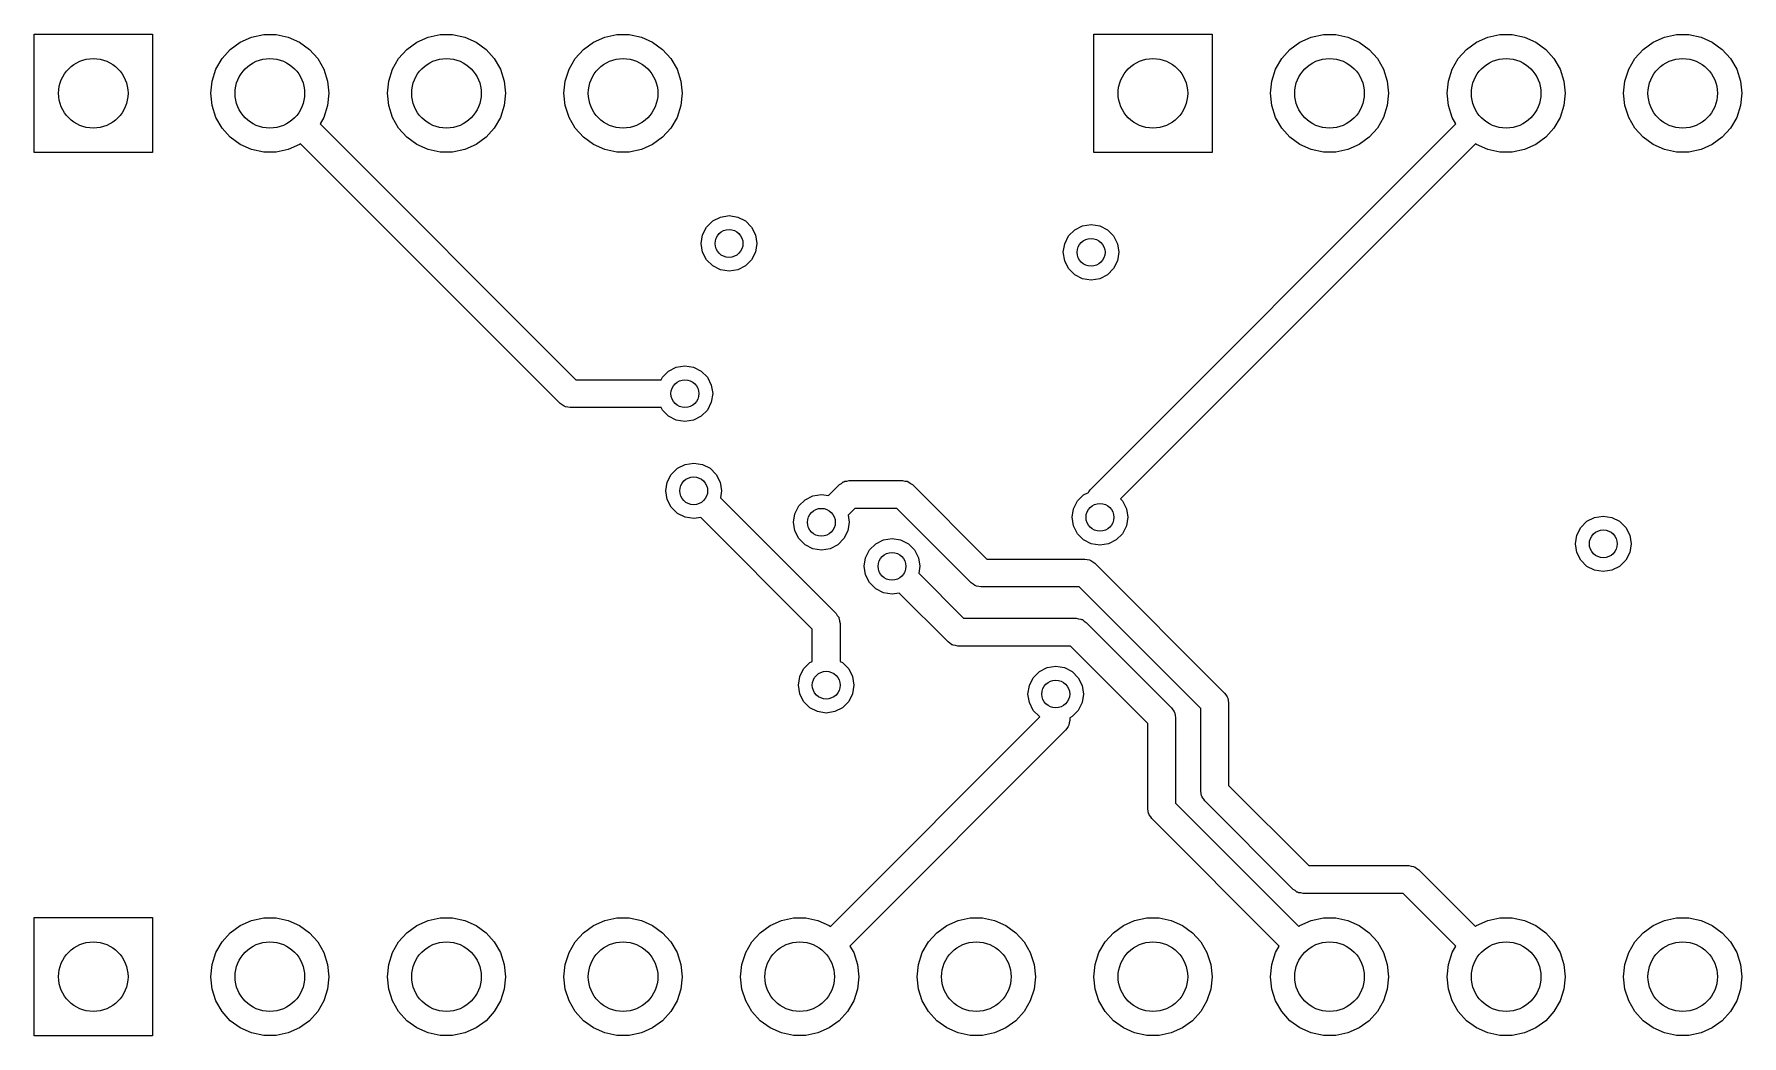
# Model space of a CAD drawing. Extents: x 133.8 to 158.3, y -107.5 to -93.1.
import ezdxf

# ---------------------------------------------------------------- set-up
doc = ezdxf.new("R2010")
doc.units = 0
doc.layers.add('BLACK', color=7, linetype='CONTINUOUS')

msp = doc.modelspace()

# ---------------------------------------------------------------- linework, layer by layer
at = {"layer": 'BLACK', "linetype": 'CONTINUOUS'}
for p, q in [((133.77, -94.83), (133.77, -93.13)), ((133.77, -93.13), (135.47, -93.13)), ((135.47, -93.13), (135.47, -94.83)), ((136.591, -93.3483), (136.735, -93.2439)), ((136.735, -93.2439), (136.897, -93.1716)), ((136.897, -93.1716), (137.071, -93.1347)), ((137.071, -93.1347), (137.249, -93.1347)), ((137.249, -93.1347), (137.423, -93.1716)), ((137.423, -93.1716), (137.585, -93.2439)), ((137.585, -93.2439), (137.729, -93.3483)), ((139.131, -93.3483), (139.275, -93.2439)), ((139.275, -93.2439), (139.437, -93.1716)), ((139.437, -93.1716), (139.611, -93.1347)), ((139.611, -93.1347), (139.789, -93.1347)), ((139.789, -93.1347), (139.963, -93.1716)), ((139.963, -93.1716), (140.125, -93.2439)), ((140.125, -93.2439), (140.269, -93.3483)), ((141.671, -93.3483), (141.815, -93.2439)), ((141.815, -93.2439), (141.977, -93.1716)), ((141.977, -93.1716), (142.151, -93.1347)), ((142.151, -93.1347), (142.329, -93.1347)), ((142.329, -93.1347), (142.503, -93.1716)), ((142.503, -93.1716), (142.665, -93.2439)), ((142.665, -93.2439), (142.809, -93.3483)), ((149.01, -94.83), (149.01, -93.13)), ((149.01, -93.13), (150.71, -93.13)), ((150.71, -93.13), (150.71, -94.83)), ((151.831, -93.3483), (151.975, -93.2439)), ((151.975, -93.2439), (152.137, -93.1716)), ((152.137, -93.1716), (152.311, -93.1347)), ((152.311, -93.1347), (152.489, -93.1347)), ((152.489, -93.1347), (152.663, -93.1716)), ((152.663, -93.1716), (152.825, -93.2439)), ((152.825, -93.2439), (152.969, -93.3483)), ((154.371, -93.3483), (154.515, -93.2439)), ((154.515, -93.2439), (154.677, -93.1716)), ((154.677, -93.1716), (154.851, -93.1347)), ((154.851, -93.1347), (155.029, -93.1347)), ((155.029, -93.1347), (155.203, -93.1716)), ((155.203, -93.1716), (155.365, -93.2439)), ((155.365, -93.2439), (155.509, -93.3483)), ((156.911, -93.3483), (157.055, -93.2439)), ((157.055, -93.2439), (157.217, -93.1716)), ((157.217, -93.1716), (157.391, -93.1347)), ((157.391, -93.1347), (157.569, -93.1347)), ((157.569, -93.1347), (157.743, -93.1716)), ((157.743, -93.1716), (157.905, -93.2439)), ((157.905, -93.2439), (158.049, -93.3483)), ((136.383, -93.6343), (136.472, -93.4804)), ((136.472, -93.4804), (136.591, -93.3483)), ((137.729, -93.3483), (137.848, -93.4804)), ((137.848, -93.4804), (137.937, -93.6343)), ((138.923, -93.6343), (139.012, -93.4804)), ((139.012, -93.4804), (139.131, -93.3483)), ((140.269, -93.3483), (140.388, -93.4804)), ((140.388, -93.4804), (140.477, -93.6343)), ((141.463, -93.6343), (141.552, -93.4804)), ((141.552, -93.4804), (141.671, -93.3483)), ((142.809, -93.3483), (142.928, -93.4804)), ((142.928, -93.4804), (143.017, -93.6343)), ((151.623, -93.6343), (151.712, -93.4804)), ((151.712, -93.4804), (151.831, -93.3483)), ((152.969, -93.3483), (153.088, -93.4804)), ((153.088, -93.4804), (153.177, -93.6343)), ((154.163, -93.6343), (154.252, -93.4804)), ((154.252, -93.4804), (154.371, -93.3483)), ((155.509, -93.3483), (155.628, -93.4804)), ((155.628, -93.4804), (155.717, -93.6343)), ((156.703, -93.6343), (156.792, -93.4804)), ((156.792, -93.4804), (156.911, -93.3483)), ((158.049, -93.3483), (158.168, -93.4804)), ((158.168, -93.4804), (158.257, -93.6343)), ((136.31, -93.98), (136.329, -93.8033)), ((136.329, -93.8033), (136.383, -93.6343)), ((137.937, -93.6343), (137.991, -93.8033)), ((137.991, -93.8033), (138.01, -93.98)), ((138.85, -93.98), (138.869, -93.8033)), ((138.869, -93.8033), (138.923, -93.6343)), ((140.477, -93.6343), (140.531, -93.8033)), ((140.531, -93.8033), (140.55, -93.98)), ((141.39, -93.98), (141.409, -93.8033)), ((141.409, -93.8033), (141.463, -93.6343)), ((143.017, -93.6343), (143.071, -93.8033)), ((143.071, -93.8033), (143.09, -93.98)), ((151.55, -93.98), (151.569, -93.8033)), ((151.569, -93.8033), (151.623, -93.6343)), ((153.177, -93.6343), (153.231, -93.8033)), ((153.231, -93.8033), (153.25, -93.98)), ((154.09, -93.98), (154.109, -93.8033)), ((154.109, -93.8033), (154.163, -93.6343)), ((155.717, -93.6343), (155.771, -93.8033)), ((155.771, -93.8033), (155.79, -93.98)), ((156.63, -93.98), (156.649, -93.8033)), ((156.649, -93.8033), (156.703, -93.6343)), ((158.257, -93.6343), (158.311, -93.8033)), ((158.311, -93.8033), (158.33, -93.98)), ((136.329, -94.1567), (136.31, -93.98)), ((138.01, -93.98), (137.991, -94.1567)), ((138.869, -94.1567), (138.85, -93.98)), ((140.55, -93.98), (140.531, -94.1567)), ((141.409, -94.1567), (141.39, -93.98)), ((143.09, -93.98), (143.071, -94.1567)), ((151.569, -94.1567), (151.55, -93.98)), ((153.25, -93.98), (153.231, -94.1567)), ((154.109, -94.1567), (154.09, -93.98)), ((155.79, -93.98), (155.771, -94.1567)), ((156.649, -94.1567), (156.63, -93.98)), ((158.33, -93.98), (158.311, -94.1567)), ((136.383, -94.3257), (136.329, -94.1567)), ((137.991, -94.1567), (137.937, -94.3257)), ((138.923, -94.3257), (138.869, -94.1567)), ((140.531, -94.1567), (140.477, -94.3257)), ((141.463, -94.3257), (141.409, -94.1567)), ((143.071, -94.1567), (143.017, -94.3257)), ((151.623, -94.3257), (151.569, -94.1567)), ((153.231, -94.1567), (153.177, -94.3257)), ((154.163, -94.3257), (154.109, -94.1567)), ((155.771, -94.1567), (155.717, -94.3257)), ((156.703, -94.3257), (156.649, -94.1567)), ((158.311, -94.1567), (158.257, -94.3257)), ((136.472, -94.4796), (136.383, -94.3257)), ((136.591, -94.6117), (136.472, -94.4796)), ((137.937, -94.3257), (137.882, -94.4195)), ((137.882, -94.4195), (141.561, -98.098)), ((139.012, -94.4796), (138.923, -94.3257)), ((139.131, -94.6117), (139.012, -94.4796)), ((140.388, -94.4796), (140.269, -94.6117)), ((140.477, -94.3257), (140.388, -94.4796)), ((141.552, -94.4796), (141.463, -94.3257)), ((141.671, -94.6117), (141.552, -94.4796)), ((142.928, -94.4796), (142.809, -94.6117)), ((143.017, -94.3257), (142.928, -94.4796)), ((148.957, -99.6806), (154.218, -94.4195)), ((151.712, -94.4796), (151.623, -94.3257)), ((151.831, -94.6117), (151.712, -94.4796)), ((153.088, -94.4796), (152.969, -94.6117)), ((153.177, -94.3257), (153.088, -94.4796)), ((154.218, -94.4195), (154.163, -94.3257)), ((155.628, -94.4796), (155.509, -94.6117)), ((155.717, -94.3257), (155.628, -94.4796)), ((156.792, -94.4796), (156.703, -94.3257)), ((156.911, -94.6117), (156.792, -94.4796)), ((158.168, -94.4796), (158.049, -94.6117)), ((158.257, -94.3257), (158.168, -94.4796)), ((136.735, -94.7161), (136.591, -94.6117)), ((136.897, -94.7884), (136.735, -94.7161)), ((137.071, -94.8253), (136.897, -94.7884)), ((137.423, -94.7884), (137.249, -94.8253)), ((137.585, -94.7161), (137.423, -94.7884)), ((137.601, -94.7042), (137.585, -94.7161)), ((141.337, -98.4394), (137.601, -94.7042)), ((139.275, -94.7161), (139.131, -94.6117)), ((139.437, -94.7884), (139.275, -94.7161)), ((139.611, -94.8253), (139.437, -94.7884)), ((139.963, -94.7884), (139.789, -94.8253)), ((140.125, -94.7161), (139.963, -94.7884)), ((140.269, -94.6117), (140.125, -94.7161)), ((141.815, -94.7161), (141.671, -94.6117)), ((141.977, -94.7884), (141.815, -94.7161)), ((142.151, -94.8253), (141.977, -94.7884)), ((142.503, -94.7884), (142.329, -94.8253)), ((142.665, -94.7161), (142.503, -94.7884)), ((142.809, -94.6117), (142.665, -94.7161)), ((154.499, -94.7042), (149.392, -99.8111)), ((151.975, -94.7161), (151.831, -94.6117)), ((152.137, -94.7884), (151.975, -94.7161)), ((152.311, -94.8253), (152.137, -94.7884)), ((152.663, -94.7884), (152.489, -94.8253)), ((152.825, -94.7161), (152.663, -94.7884)), ((152.969, -94.6117), (152.825, -94.7161)), ((154.515, -94.7161), (154.499, -94.7042)), ((154.677, -94.7884), (154.515, -94.7161)), ((154.851, -94.8253), (154.677, -94.7884)), ((155.203, -94.7884), (155.029, -94.8253)), ((155.365, -94.7161), (155.203, -94.7884)), ((155.509, -94.6117), (155.365, -94.7161)), ((157.055, -94.7161), (156.911, -94.6117)), ((157.217, -94.7884), (157.055, -94.7161)), ((157.391, -94.8253), (157.217, -94.7884)), ((157.743, -94.7884), (157.569, -94.8253)), ((157.905, -94.7161), (157.743, -94.7884)), ((158.049, -94.6117), (157.905, -94.7161)), ((135.47, -94.83), (133.77, -94.83)), ((137.249, -94.8253), (137.071, -94.8253)), ((139.789, -94.8253), (139.611, -94.8253)), ((142.329, -94.8253), (142.151, -94.8253)), ((150.71, -94.83), (149.01, -94.83)), ((152.489, -94.8253), (152.311, -94.8253)), ((155.029, -94.8253), (154.851, -94.8253)), ((157.569, -94.8253), (157.391, -94.8253)), ((143.529, -95.8154), (143.64, -95.7586)), ((143.64, -95.7586), (143.764, -95.739)), ((143.764, -95.739), (143.888, -95.7586)), ((143.888, -95.7586), (143.999, -95.8154)), ((143.364, -96.139), (143.384, -96.0154)), ((143.384, -96.0154), (143.44, -95.9039)), ((143.44, -95.9039), (143.529, -95.8154)), ((143.999, -95.8154), (144.088, -95.9039)), ((144.088, -95.9039), (144.144, -96.0154)), ((144.144, -96.0154), (144.164, -96.139)), ((148.647, -96.0309), (148.736, -95.9424)), ((148.736, -95.9424), (148.847, -95.8856)), ((148.847, -95.8856), (148.971, -95.866)), ((148.971, -95.866), (149.095, -95.8856)), ((149.095, -95.8856), (149.206, -95.9424)), ((149.206, -95.9424), (149.295, -96.0309)), ((143.384, -96.2626), (143.364, -96.139)), ((143.44, -96.3741), (143.384, -96.2626)), ((144.144, -96.2626), (144.088, -96.3741)), ((144.164, -96.139), (144.144, -96.2626)), ((148.571, -96.266), (148.591, -96.1424)), ((148.591, -96.3896), (148.571, -96.266)), ((148.591, -96.1424), (148.647, -96.0309)), ((149.295, -96.0309), (149.351, -96.1424)), ((149.351, -96.1424), (149.371, -96.266)), ((149.371, -96.266), (149.351, -96.3896)), ((143.529, -96.4626), (143.44, -96.3741)), ((143.64, -96.5194), (143.529, -96.4626)), ((143.764, -96.539), (143.64, -96.5194)), ((143.888, -96.5194), (143.764, -96.539)), ((143.999, -96.4626), (143.888, -96.5194)), ((144.088, -96.3741), (143.999, -96.4626)), ((148.647, -96.5011), (148.591, -96.3896)), ((148.736, -96.5896), (148.647, -96.5011)), ((149.295, -96.5011), (149.206, -96.5896)), ((149.351, -96.3896), (149.295, -96.5011)), ((148.847, -96.6464), (148.736, -96.5896)), ((148.971, -96.666), (148.847, -96.6464)), ((149.095, -96.6464), (148.971, -96.666)), ((149.206, -96.5896), (149.095, -96.6464)), ((142.805, -98.0629), (142.894, -97.9744)), ((142.894, -97.9744), (143.005, -97.9176)), ((143.005, -97.9176), (143.129, -97.898)), ((143.129, -97.898), (143.253, -97.9176)), ((143.253, -97.9176), (143.364, -97.9744)), ((143.364, -97.9744), (143.453, -98.0629)), ((141.561, -98.098), (142.788, -98.098)), ((142.788, -98.098), (142.805, -98.0629)), ((143.453, -98.0629), (143.509, -98.1744)), ((143.509, -98.1744), (143.529, -98.298)), ((141.365, -98.4572), (141.337, -98.4394)), ((141.391, -98.4781), (141.365, -98.4572)), ((141.402, -98.4806), (141.391, -98.4781)), ((141.412, -98.4868), (141.402, -98.4806)), ((143.509, -98.4216), (143.453, -98.5331)), ((143.529, -98.298), (143.509, -98.4216)), ((141.445, -98.4905), (141.412, -98.4868)), ((141.478, -98.498), (141.445, -98.4905)), ((142.788, -98.498), (141.478, -98.498)), ((142.805, -98.5331), (142.788, -98.498)), ((142.894, -98.6216), (142.805, -98.5331)), ((143.005, -98.6784), (142.894, -98.6216)), ((143.129, -98.698), (143.005, -98.6784)), ((143.253, -98.6784), (143.129, -98.698)), ((143.364, -98.6216), (143.253, -98.6784)), ((143.453, -98.5331), (143.364, -98.6216)), ((142.876, -99.5714), (142.932, -99.4599)), ((142.932, -99.4599), (143.021, -99.3714)), ((143.021, -99.3714), (143.132, -99.3146)), ((143.132, -99.3146), (143.256, -99.295)), ((143.256, -99.295), (143.38, -99.3146)), ((143.38, -99.3146), (143.491, -99.3714)), ((143.491, -99.3714), (143.58, -99.4599)), ((143.58, -99.4599), (143.636, -99.5714)), ((142.856, -99.695), (142.876, -99.5714)), ((142.876, -99.8186), (142.856, -99.695)), ((143.636, -99.5714), (143.656, -99.695)), ((143.656, -99.695), (143.64, -99.7961)), ((145.193, -99.7631), (145.351, -99.6055)), ((145.351, -99.6055), (145.379, -99.5877)), ((145.379, -99.5877), (145.406, -99.5669)), ((145.406, -99.5669), (145.417, -99.5643)), ((145.417, -99.5643), (145.427, -99.5582)), ((145.427, -99.5582), (145.46, -99.5545)), ((145.46, -99.5545), (145.492, -99.5471)), ((145.492, -99.5471), (146.259, -99.5471)), ((146.259, -99.5471), (146.291, -99.5546)), ((146.291, -99.5546), (146.325, -99.5584)), ((146.325, -99.5584), (146.334, -99.5645)), ((146.334, -99.5645), (146.346, -99.5671)), ((146.346, -99.5671), (146.372, -99.5879)), ((146.372, -99.5879), (146.4, -99.6057)), ((146.4, -99.6057), (147.47, -100.676)), ((148.932, -99.717), (148.939, -99.7089)), ((148.939, -99.7089), (148.957, -99.6806)), ((142.932, -99.9301), (142.876, -99.8186)), ((143.021, -100.019), (142.932, -99.9301)), ((143.64, -99.7961), (145.303, -101.459)), ((144.712, -100.024), (144.769, -99.912)), ((144.769, -99.912), (144.857, -99.8235)), ((144.857, -99.8235), (144.969, -99.7667)), ((144.969, -99.7667), (145.092, -99.7471)), ((145.092, -99.7471), (145.193, -99.7631)), ((145.575, -99.9471), (145.476, -100.046)), ((146.176, -99.9471), (145.575, -99.9471)), ((147.246, -101.017), (146.176, -99.9471)), ((148.698, -100.076), (148.718, -99.9524)), ((148.718, -99.9524), (148.774, -99.8409)), ((148.774, -99.8409), (148.863, -99.7524)), ((148.863, -99.7524), (148.932, -99.717)), ((149.392, -99.8111), (149.422, -99.8409)), ((149.422, -99.8409), (149.478, -99.9524)), ((149.478, -99.9524), (149.498, -100.076)), ((143.132, -100.075), (143.021, -100.019)), ((143.256, -100.095), (143.132, -100.075)), ((143.357, -100.079), (143.256, -100.095)), ((144.961, -101.683), (143.357, -100.079)), ((144.692, -100.147), (144.712, -100.024)), ((144.712, -100.271), (144.692, -100.147)), ((145.492, -100.147), (145.473, -100.271)), ((145.476, -100.046), (145.492, -100.147)), ((148.718, -100.2), (148.698, -100.076)), ((148.774, -100.311), (148.718, -100.2)), ((149.478, -100.2), (149.422, -100.311)), ((149.498, -100.076), (149.478, -100.2)), ((156.013, -100.222), (156.102, -100.133)), ((156.102, -100.133), (156.213, -100.077)), ((156.213, -100.077), (156.337, -100.057)), ((156.337, -100.057), (156.461, -100.077)), ((156.461, -100.077), (156.572, -100.133)), ((156.572, -100.133), (156.661, -100.222)), ((144.769, -100.382), (144.712, -100.271)), ((144.857, -100.471), (144.769, -100.382)), ((145.416, -100.382), (145.327, -100.471)), ((145.473, -100.271), (145.416, -100.382)), ((145.873, -100.457), (145.984, -100.4)), ((145.984, -100.4), (146.108, -100.38)), ((146.108, -100.38), (146.231, -100.4)), ((146.231, -100.4), (146.343, -100.457)), ((148.863, -100.4), (148.774, -100.311)), ((148.974, -100.456), (148.863, -100.4)), ((149.333, -100.4), (149.222, -100.456)), ((149.422, -100.311), (149.333, -100.4)), ((155.937, -100.457), (155.957, -100.333)), ((155.957, -100.333), (156.013, -100.222)), ((156.661, -100.222), (156.717, -100.333)), ((156.717, -100.333), (156.737, -100.457)), ((144.969, -100.528), (144.857, -100.471)), ((145.092, -100.547), (144.969, -100.528)), ((145.216, -100.528), (145.092, -100.547)), ((145.327, -100.471), (145.216, -100.528)), ((145.708, -100.78), (145.727, -100.657)), ((145.727, -100.657), (145.784, -100.545)), ((145.784, -100.545), (145.873, -100.457)), ((146.343, -100.457), (146.431, -100.545)), ((146.431, -100.545), (146.488, -100.657)), ((146.488, -100.657), (146.508, -100.78)), ((147.47, -100.676), (148.882, -100.676)), ((148.882, -100.676), (148.915, -100.683)), ((148.915, -100.683), (148.948, -100.687)), ((148.948, -100.687), (148.958, -100.693)), ((148.958, -100.693), (148.969, -100.696)), ((148.969, -100.696), (148.995, -100.717)), ((149.098, -100.476), (148.974, -100.456)), ((149.222, -100.456), (149.098, -100.476)), ((155.957, -100.581), (155.937, -100.457)), ((156.013, -100.692), (155.957, -100.581)), ((156.102, -100.781), (156.013, -100.692)), ((156.661, -100.692), (156.572, -100.781)), ((156.717, -100.581), (156.661, -100.692)), ((156.737, -100.457), (156.717, -100.581)), ((145.727, -100.904), (145.708, -100.78)), ((145.784, -101.015), (145.727, -100.904)), ((146.508, -100.78), (146.492, -100.881)), ((146.492, -100.881), (147.137, -101.527)), ((148.995, -100.717), (149.023, -100.735)), ((149.023, -100.735), (150.891, -102.602)), ((156.213, -100.837), (156.102, -100.781)), ((156.337, -100.857), (156.213, -100.837)), ((156.461, -100.837), (156.337, -100.857)), ((156.572, -100.781), (156.461, -100.837)), ((145.873, -101.104), (145.784, -101.015)), ((145.984, -101.161), (145.873, -101.104)), ((146.108, -101.18), (145.984, -101.161)), ((146.209, -101.164), (146.108, -101.18)), ((146.913, -101.868), (146.209, -101.164)), ((147.274, -101.035), (147.246, -101.017)), ((147.3, -101.056), (147.274, -101.035)), ((147.312, -101.059), (147.3, -101.056)), ((147.321, -101.065), (147.312, -101.059)), ((147.354, -101.069), (147.321, -101.065)), ((147.387, -101.076), (147.354, -101.069)), ((148.799, -101.076), (147.387, -101.076)), ((150.549, -102.826), (148.799, -101.076)), ((145.303, -101.459), (145.32, -101.487)), ((145.32, -101.487), (145.341, -101.513)), ((145.341, -101.513), (145.344, -101.524)), ((145.344, -101.524), (145.35, -101.534)), ((145.35, -101.534), (145.354, -101.567)), ((145.354, -101.567), (145.361, -101.6)), ((145.361, -101.6), (145.361, -102.148)), ((147.137, -101.527), (148.758, -101.527)), ((148.758, -101.527), (148.791, -101.534)), ((148.791, -101.534), (148.824, -101.538)), ((148.824, -101.538), (148.834, -101.544)), ((148.834, -101.544), (148.845, -101.547)), ((148.845, -101.547), (148.871, -101.568)), ((148.871, -101.568), (148.899, -101.586)), ((148.899, -101.586), (150.129, -102.815)), ((144.961, -102.148), (144.961, -101.683)), ((146.941, -101.886), (146.913, -101.868)), ((146.967, -101.907), (146.941, -101.886)), ((146.979, -101.91), (146.967, -101.907)), ((146.988, -101.916), (146.979, -101.91)), ((147.021, -101.92), (146.988, -101.916)), ((147.054, -101.927), (147.021, -101.92)), ((144.837, -102.254), (144.926, -102.165)), ((144.926, -102.165), (144.961, -102.148)), ((145.361, -102.148), (145.396, -102.165)), ((145.396, -102.165), (145.485, -102.254)), ((148.675, -101.927), (147.054, -101.927)), ((149.787, -103.039), (148.675, -101.927)), ((144.761, -102.489), (144.781, -102.365)), ((144.781, -102.365), (144.837, -102.254)), ((145.485, -102.254), (145.541, -102.365)), ((145.541, -102.365), (145.561, -102.489)), ((148.083, -102.492), (148.139, -102.381)), ((148.139, -102.381), (148.228, -102.292)), ((148.228, -102.292), (148.339, -102.236)), ((148.339, -102.236), (148.463, -102.216)), ((148.463, -102.216), (148.587, -102.236)), ((148.587, -102.236), (148.698, -102.292)), ((148.698, -102.292), (148.787, -102.381)), ((148.787, -102.381), (148.843, -102.492)), ((144.781, -102.613), (144.761, -102.489)), ((144.837, -102.724), (144.781, -102.613)), ((145.541, -102.613), (145.485, -102.724)), ((145.561, -102.489), (145.541, -102.613)), ((148.063, -102.616), (148.083, -102.492)), ((148.083, -102.74), (148.063, -102.616)), ((148.843, -102.492), (148.863, -102.616)), ((148.863, -102.616), (148.843, -102.74)), ((150.891, -102.602), (150.908, -102.63)), ((150.908, -102.63), (150.929, -102.656)), ((150.929, -102.656), (150.932, -102.667)), ((144.926, -102.813), (144.837, -102.724)), ((145.037, -102.869), (144.926, -102.813)), ((145.161, -102.889), (145.037, -102.869)), ((145.285, -102.869), (145.161, -102.889)), ((145.396, -102.813), (145.285, -102.869)), ((145.485, -102.724), (145.396, -102.813)), ((148.139, -102.851), (148.083, -102.74)), ((148.228, -102.94), (148.139, -102.851)), ((148.787, -102.851), (148.698, -102.94)), ((148.843, -102.74), (148.787, -102.851)), ((150.129, -102.815), (150.146, -102.843)), ((150.146, -102.843), (150.167, -102.869)), ((150.167, -102.869), (150.17, -102.88)), ((150.17, -102.88), (150.176, -102.89)), ((150.176, -102.89), (150.18, -102.923)), ((150.549, -104.013), (150.549, -102.826)), ((150.932, -102.667), (150.938, -102.677)), ((150.938, -102.677), (150.942, -102.71)), ((150.942, -102.71), (150.949, -102.743)), ((150.949, -102.743), (150.949, -103.93)), ((145.221, -105.956), (148.234, -102.943)), ((148.604, -103.138), (145.502, -106.24)), ((148.234, -102.943), (148.228, -102.94)), ((148.622, -103.11), (148.604, -103.138)), ((148.643, -103.084), (148.622, -103.11)), ((148.646, -103.073), (148.643, -103.084)), ((148.652, -103.063), (148.646, -103.073)), ((148.656, -103.03), (148.652, -103.063)), ((148.663, -102.997), (148.656, -103.03)), ((148.698, -102.94), (148.663, -102.957)), ((148.663, -102.957), (148.663, -102.997)), ((149.787, -104.267), (149.787, -103.039)), ((150.18, -102.923), (150.187, -102.956)), ((150.187, -102.956), (150.187, -104.184)), ((150.556, -104.046), (150.549, -104.013)), ((150.56, -104.079), (150.556, -104.046)), ((150.566, -104.089), (150.56, -104.079)), ((150.569, -104.1), (150.566, -104.089)), ((150.59, -104.126), (150.569, -104.1)), ((150.607, -104.154), (150.59, -104.126)), ((150.949, -103.93), (152.102, -105.083)), ((149.794, -104.3), (149.787, -104.267)), ((149.798, -104.333), (149.794, -104.3)), ((149.804, -104.343), (149.798, -104.333)), ((149.807, -104.354), (149.804, -104.343)), ((149.828, -104.38), (149.807, -104.354)), ((149.845, -104.408), (149.828, -104.38)), ((150.187, -104.184), (151.959, -105.956)), ((151.878, -105.424), (150.607, -104.154)), ((151.678, -106.24), (149.845, -104.408)), ((152.102, -105.083), (153.543, -105.083)), ((153.543, -105.083), (153.576, -105.09)), ((153.576, -105.09), (153.609, -105.094)), ((153.609, -105.094), (153.619, -105.1)), ((153.619, -105.1), (153.63, -105.103)), ((153.63, -105.103), (153.656, -105.124)), ((153.656, -105.124), (153.684, -105.142)), ((153.684, -105.142), (154.499, -105.956)), ((151.906, -105.442), (151.878, -105.424)), ((151.932, -105.463), (151.906, -105.442)), ((151.943, -105.466), (151.932, -105.463)), ((151.953, -105.472), (151.943, -105.466)), ((151.986, -105.476), (151.953, -105.472)), ((152.019, -105.483), (151.986, -105.476)), ((153.46, -105.483), (152.019, -105.483)), ((154.218, -106.24), (153.46, -105.483)), ((133.77, -107.53), (133.77, -105.83)), ((133.77, -105.83), (135.47, -105.83)), ((135.47, -105.83), (135.47, -107.53)), ((136.897, -105.872), (137.071, -105.835)), ((137.071, -105.835), (137.249, -105.835)), ((137.249, -105.835), (137.423, -105.872)), ((139.437, -105.872), (139.611, -105.835)), ((139.611, -105.835), (139.789, -105.835)), ((139.789, -105.835), (139.963, -105.872)), ((141.977, -105.872), (142.151, -105.835)), ((142.151, -105.835), (142.329, -105.835)), ((142.329, -105.835), (142.503, -105.872)), ((144.517, -105.872), (144.691, -105.835)), ((144.691, -105.835), (144.869, -105.835)), ((144.869, -105.835), (145.043, -105.872)), ((147.057, -105.872), (147.231, -105.835)), ((147.231, -105.835), (147.409, -105.835)), ((147.409, -105.835), (147.583, -105.872)), ((149.597, -105.872), (149.771, -105.835)), ((149.771, -105.835), (149.949, -105.835)), ((149.949, -105.835), (150.123, -105.872)), ((152.137, -105.872), (152.311, -105.835)), ((152.311, -105.835), (152.489, -105.835)), ((152.489, -105.835), (152.663, -105.872)), ((154.677, -105.872), (154.851, -105.835)), ((154.851, -105.835), (155.029, -105.835)), ((155.029, -105.835), (155.203, -105.872)), ((157.217, -105.872), (157.391, -105.835)), ((157.391, -105.835), (157.569, -105.835)), ((157.569, -105.835), (157.743, -105.872)), ((136.472, -106.18), (136.591, -106.048)), ((136.591, -106.048), (136.735, -105.944)), ((136.735, -105.944), (136.897, -105.872)), ((137.423, -105.872), (137.585, -105.944)), ((137.585, -105.944), (137.729, -106.048)), ((137.729, -106.048), (137.848, -106.18)), ((139.012, -106.18), (139.131, -106.048)), ((139.131, -106.048), (139.275, -105.944)), ((139.275, -105.944), (139.437, -105.872)), ((139.963, -105.872), (140.125, -105.944)), ((140.125, -105.944), (140.269, -106.048)), ((140.269, -106.048), (140.388, -106.18)), ((141.552, -106.18), (141.671, -106.048)), ((141.671, -106.048), (141.815, -105.944)), ((141.815, -105.944), (141.977, -105.872)), ((142.503, -105.872), (142.665, -105.944)), ((142.665, -105.944), (142.809, -106.048)), ((142.809, -106.048), (142.928, -106.18)), ((144.092, -106.18), (144.211, -106.048)), ((144.211, -106.048), (144.355, -105.944)), ((144.355, -105.944), (144.517, -105.872)), ((145.043, -105.872), (145.205, -105.944)), ((145.205, -105.944), (145.221, -105.956)), ((146.632, -106.18), (146.751, -106.048)), ((146.751, -106.048), (146.895, -105.944)), ((146.895, -105.944), (147.057, -105.872)), ((147.583, -105.872), (147.745, -105.944)), ((147.745, -105.944), (147.889, -106.048)), ((147.889, -106.048), (148.008, -106.18)), ((149.172, -106.18), (149.291, -106.048)), ((149.291, -106.048), (149.435, -105.944)), ((149.435, -105.944), (149.597, -105.872)), ((150.123, -105.872), (150.285, -105.944)), ((150.285, -105.944), (150.429, -106.048)), ((150.429, -106.048), (150.548, -106.18)), ((151.959, -105.956), (151.975, -105.944)), ((151.975, -105.944), (152.137, -105.872)), ((152.663, -105.872), (152.825, -105.944)), ((152.825, -105.944), (152.969, -106.048)), ((152.969, -106.048), (153.088, -106.18)), ((154.499, -105.956), (154.515, -105.944)), ((154.515, -105.944), (154.677, -105.872)), ((155.203, -105.872), (155.365, -105.944)), ((155.365, -105.944), (155.509, -106.048)), ((155.509, -106.048), (155.628, -106.18)), ((156.792, -106.18), (156.911, -106.048)), ((156.911, -106.048), (157.055, -105.944)), ((157.055, -105.944), (157.217, -105.872)), ((157.743, -105.872), (157.905, -105.944)), ((157.905, -105.944), (158.049, -106.048)), ((158.049, -106.048), (158.168, -106.18)), ((136.329, -106.503), (136.383, -106.334)), ((136.383, -106.334), (136.472, -106.18)), ((137.848, -106.18), (137.937, -106.334)), ((137.937, -106.334), (137.991, -106.503)), ((138.869, -106.503), (138.923, -106.334)), ((138.923, -106.334), (139.012, -106.18)), ((140.388, -106.18), (140.477, -106.334)), ((140.477, -106.334), (140.531, -106.503)), ((141.409, -106.503), (141.463, -106.334)), ((141.463, -106.334), (141.552, -106.18)), ((142.928, -106.18), (143.017, -106.334)), ((143.017, -106.334), (143.071, -106.503)), ((143.949, -106.503), (144.003, -106.334)), ((144.003, -106.334), (144.092, -106.18)), ((145.502, -106.24), (145.557, -106.334)), ((145.557, -106.334), (145.611, -106.503)), ((146.489, -106.503), (146.543, -106.334)), ((146.543, -106.334), (146.632, -106.18)), ((148.008, -106.18), (148.097, -106.334)), ((148.097, -106.334), (148.151, -106.503)), ((149.029, -106.503), (149.083, -106.334)), ((149.083, -106.334), (149.172, -106.18)), ((150.548, -106.18), (150.637, -106.334)), ((150.637, -106.334), (150.691, -106.503)), ((151.569, -106.503), (151.623, -106.334)), ((151.623, -106.334), (151.678, -106.24)), ((153.088, -106.18), (153.177, -106.334)), ((153.177, -106.334), (153.231, -106.503)), ((154.109, -106.503), (154.163, -106.334)), ((154.163, -106.334), (154.218, -106.24)), ((155.628, -106.18), (155.717, -106.334)), ((155.717, -106.334), (155.771, -106.503)), ((156.649, -106.503), (156.703, -106.334)), ((156.703, -106.334), (156.792, -106.18)), ((158.168, -106.18), (158.257, -106.334)), ((158.257, -106.334), (158.311, -106.503)), ((136.31, -106.68), (136.329, -106.503)), ((137.991, -106.503), (138.01, -106.68)), ((138.85, -106.68), (138.869, -106.503)), ((140.531, -106.503), (140.55, -106.68)), ((141.39, -106.68), (141.409, -106.503)), ((143.071, -106.503), (143.09, -106.68)), ((143.93, -106.68), (143.949, -106.503)), ((145.611, -106.503), (145.63, -106.68)), ((146.47, -106.68), (146.489, -106.503)), ((148.151, -106.503), (148.17, -106.68)), ((149.01, -106.68), (149.029, -106.503)), ((150.691, -106.503), (150.71, -106.68)), ((151.55, -106.68), (151.569, -106.503)), ((153.231, -106.503), (153.25, -106.68)), ((154.09, -106.68), (154.109, -106.503)), ((155.771, -106.503), (155.79, -106.68)), ((156.63, -106.68), (156.649, -106.503)), ((158.311, -106.503), (158.33, -106.68)), ((136.329, -106.857), (136.31, -106.68)), ((138.01, -106.68), (137.991, -106.857)), ((138.869, -106.857), (138.85, -106.68)), ((140.55, -106.68), (140.531, -106.857)), ((141.409, -106.857), (141.39, -106.68)), ((143.09, -106.68), (143.071, -106.857)), ((143.949, -106.857), (143.93, -106.68)), ((145.63, -106.68), (145.611, -106.857)), ((146.489, -106.857), (146.47, -106.68)), ((148.17, -106.68), (148.151, -106.857)), ((149.029, -106.857), (149.01, -106.68)), ((150.71, -106.68), (150.691, -106.857)), ((151.569, -106.857), (151.55, -106.68)), ((153.25, -106.68), (153.231, -106.857)), ((154.109, -106.857), (154.09, -106.68)), ((155.79, -106.68), (155.771, -106.857)), ((156.649, -106.857), (156.63, -106.68)), ((158.33, -106.68), (158.311, -106.857)), ((136.383, -107.026), (136.329, -106.857)), ((136.472, -107.18), (136.383, -107.026)), ((137.937, -107.026), (137.848, -107.18)), ((137.991, -106.857), (137.937, -107.026)), ((138.923, -107.026), (138.869, -106.857)), ((139.012, -107.18), (138.923, -107.026)), ((140.477, -107.026), (140.388, -107.18)), ((140.531, -106.857), (140.477, -107.026)), ((141.463, -107.026), (141.409, -106.857)), ((141.552, -107.18), (141.463, -107.026)), ((143.017, -107.026), (142.928, -107.18)), ((143.071, -106.857), (143.017, -107.026)), ((144.003, -107.026), (143.949, -106.857)), ((144.092, -107.18), (144.003, -107.026)), ((145.557, -107.026), (145.468, -107.18)), ((145.611, -106.857), (145.557, -107.026)), ((146.543, -107.026), (146.489, -106.857)), ((146.632, -107.18), (146.543, -107.026)), ((148.097, -107.026), (148.008, -107.18)), ((148.151, -106.857), (148.097, -107.026)), ((149.083, -107.026), (149.029, -106.857)), ((149.172, -107.18), (149.083, -107.026)), ((150.637, -107.026), (150.548, -107.18)), ((150.691, -106.857), (150.637, -107.026)), ((151.623, -107.026), (151.569, -106.857)), ((151.712, -107.18), (151.623, -107.026)), ((153.177, -107.026), (153.088, -107.18)), ((153.231, -106.857), (153.177, -107.026)), ((154.163, -107.026), (154.109, -106.857)), ((154.252, -107.18), (154.163, -107.026)), ((155.717, -107.026), (155.628, -107.18)), ((155.771, -106.857), (155.717, -107.026)), ((156.703, -107.026), (156.649, -106.857)), ((156.792, -107.18), (156.703, -107.026)), ((158.257, -107.026), (158.168, -107.18)), ((158.311, -106.857), (158.257, -107.026)), ((136.591, -107.312), (136.472, -107.18)), ((136.735, -107.416), (136.591, -107.312)), ((137.729, -107.312), (137.585, -107.416)), ((137.848, -107.18), (137.729, -107.312)), ((139.131, -107.312), (139.012, -107.18)), ((139.275, -107.416), (139.131, -107.312)), ((140.269, -107.312), (140.125, -107.416)), ((140.388, -107.18), (140.269, -107.312)), ((141.671, -107.312), (141.552, -107.18)), ((141.815, -107.416), (141.671, -107.312)), ((142.809, -107.312), (142.665, -107.416)), ((142.928, -107.18), (142.809, -107.312)), ((144.211, -107.312), (144.092, -107.18)), ((144.355, -107.416), (144.211, -107.312)), ((145.349, -107.312), (145.205, -107.416)), ((145.468, -107.18), (145.349, -107.312)), ((146.751, -107.312), (146.632, -107.18)), ((146.895, -107.416), (146.751, -107.312)), ((147.889, -107.312), (147.745, -107.416)), ((148.008, -107.18), (147.889, -107.312)), ((149.291, -107.312), (149.172, -107.18)), ((149.435, -107.416), (149.291, -107.312)), ((150.429, -107.312), (150.285, -107.416)), ((150.548, -107.18), (150.429, -107.312)), ((151.831, -107.312), (151.712, -107.18)), ((151.975, -107.416), (151.831, -107.312)), ((152.969, -107.312), (152.825, -107.416)), ((153.088, -107.18), (152.969, -107.312)), ((154.371, -107.312), (154.252, -107.18)), ((154.515, -107.416), (154.371, -107.312)), ((155.509, -107.312), (155.365, -107.416)), ((155.628, -107.18), (155.509, -107.312)), ((156.911, -107.312), (156.792, -107.18)), ((157.055, -107.416), (156.911, -107.312)), ((158.049, -107.312), (157.905, -107.416)), ((158.168, -107.18), (158.049, -107.312)), ((135.47, -107.53), (133.77, -107.53)), ((136.897, -107.488), (136.735, -107.416)), ((137.071, -107.525), (136.897, -107.488)), ((137.249, -107.525), (137.071, -107.525)), ((137.423, -107.488), (137.249, -107.525)), ((137.585, -107.416), (137.423, -107.488)), ((139.437, -107.488), (139.275, -107.416)), ((139.611, -107.525), (139.437, -107.488)), ((139.789, -107.525), (139.611, -107.525)), ((139.963, -107.488), (139.789, -107.525)), ((140.125, -107.416), (139.963, -107.488)), ((141.977, -107.488), (141.815, -107.416)), ((142.151, -107.525), (141.977, -107.488)), ((142.329, -107.525), (142.151, -107.525)), ((142.503, -107.488), (142.329, -107.525)), ((142.665, -107.416), (142.503, -107.488)), ((144.517, -107.488), (144.355, -107.416)), ((144.691, -107.525), (144.517, -107.488)), ((144.869, -107.525), (144.691, -107.525)), ((145.043, -107.488), (144.869, -107.525)), ((145.205, -107.416), (145.043, -107.488)), ((147.057, -107.488), (146.895, -107.416)), ((147.231, -107.525), (147.057, -107.488)), ((147.409, -107.525), (147.231, -107.525)), ((147.583, -107.488), (147.409, -107.525)), ((147.745, -107.416), (147.583, -107.488)), ((149.597, -107.488), (149.435, -107.416)), ((149.771, -107.525), (149.597, -107.488)), ((149.949, -107.525), (149.771, -107.525)), ((150.123, -107.488), (149.949, -107.525)), ((150.285, -107.416), (150.123, -107.488)), ((152.137, -107.488), (151.975, -107.416)), ((152.311, -107.525), (152.137, -107.488)), ((152.489, -107.525), (152.311, -107.525)), ((152.663, -107.488), (152.489, -107.525)), ((152.825, -107.416), (152.663, -107.488)), ((154.677, -107.488), (154.515, -107.416)), ((154.851, -107.525), (154.677, -107.488)), ((155.029, -107.525), (154.851, -107.525)), ((155.203, -107.488), (155.029, -107.525)), ((155.365, -107.416), (155.203, -107.488)), ((157.217, -107.488), (157.055, -107.416)), ((157.391, -107.525), (157.217, -107.488)), ((157.569, -107.525), (157.391, -107.525)), ((157.743, -107.488), (157.569, -107.525)), ((157.905, -107.416), (157.743, -107.488))]:
    msp.add_line(p, q, dxfattribs=at)
at = {"layer": 'BLACK'}
for centre, radius in [((134.62, -93.98), 0.5), ((137.16, -93.98), 0.5), ((139.7, -93.98), 0.5), ((142.24, -93.98), 0.5), ((149.86, -93.98), 0.5), ((152.4, -93.98), 0.5), ((154.94, -93.98), 0.5), ((157.48, -93.98), 0.5), ((143.764, -96.139), 0.2), ((148.971, -96.266), 0.2), ((143.129, -98.298), 0.2), ((143.256, -99.695), 0.2), ((145.092, -100.147), 0.2), ((149.098, -100.076), 0.2), ((156.337, -100.457), 0.2), ((146.108, -100.78), 0.2), ((145.161, -102.489), 0.2), ((148.463, -102.616), 0.2), ((134.62, -106.68), 0.5), ((137.16, -106.68), 0.5), ((139.7, -106.68), 0.5), ((142.24, -106.68), 0.5), ((144.78, -106.68), 0.5), ((147.32, -106.68), 0.5), ((149.86, -106.68), 0.5), ((152.4, -106.68), 0.5), ((154.94, -106.68), 0.5), ((157.48, -106.68), 0.5)]:
    msp.add_circle(centre, radius, dxfattribs=at)

doc.saveas('drawing.dxf')
